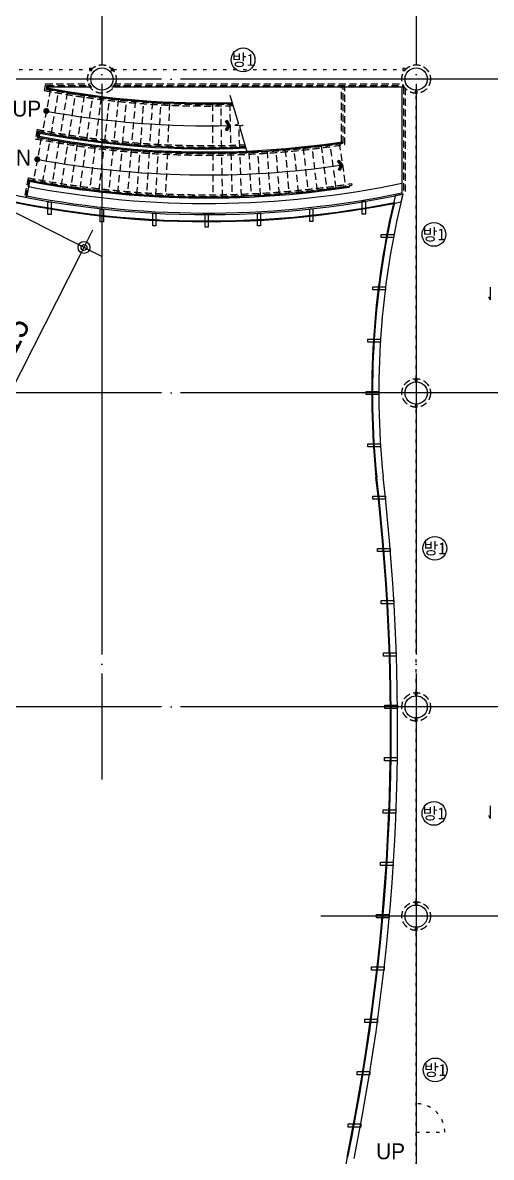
# Model space of a CAD drawing. Header units: metres. Extents: x 630750 to 860239, y 578133 to 726633.
# Drawn here: x 735510 to 750270, y 635205 to 670988 of the extents above; entities that cross this region are included whole.
import ezdxf
from ezdxf.enums import TextEntityAlignment as Align

# ---------------------------------------------------------------- set-up
doc = ezdxf.new("R2010")
doc.units = ezdxf.units.M
doc.header["$LTSCALE"] = 300
for name, pattern in [('CEN', [62, 60, -1, 0, -1]), ('HID1', [0.375, 0.25, -0.125]), ('HIDDEN-1', [1.4, 0.35, -0.7, 0.35])]:
    doc.linetypes.add(name, pattern=pattern)
doc.layers.get('Defpoints').update_dxf_attribs({"color": 8})
for name, color, linetype in [('A-CEN-1', 1, 'Continuous'), ('A-CON', 2, 'Continuous'), ('A-DIM', 7, 'Continuous'), ('A-MULL', 7, 'Continuous'), ('A-STAIR', 4, 'Continuous'), ('A-SYM1', 7, 'Continuous'), ('A-TXT-S', 3, 'Continuous'), ('A-WIN-GLASS', 4, 'Continuous'), ('DIM', 7, 'Continuous'), ('ELE9', 9, 'Continuous'), ('fire shutter', 2, 'Continuous'), ('INT', 117, 'Continuous'), ('KUK-DOOR', 4, 'Continuous'), ('블럭', 7, 'Continuous')]:
    doc.layers.add(name, color=color, linetype=linetype)
doc.styles.add('TEXT', font='')
doc.styles.add('TEXT(돋음)', font='')
doc.styles.add('돋움', font='')
doc.styles.get('TEXT').set_extended_font_data('DotumChe')
doc.styles.get('TEXT(돋음)').set_extended_font_data('Dotum')
doc.styles.get('돋움').set_extended_font_data('Dotum')
doc.dimstyles.new('DIM250', dxfattribs={"dimscale": 250, "dimtxt": 3, "dimasz": 1, "dimexe": 2, "dimexo": 3, "dimgap": 1, "dimtad": 1, "dimdec": 0, "dimzin": 0, "dimdsep": 46, "dimlunit": 6, "dimtxsty": 'TEXT(돋음)', "dimblk": 'Z_DOT', "dimcen": 2.5, "dimdle": 2, "dimclrd": 256, "dimclre": 256, "dimclrt": 3, "dimadec": 0, "dimazin": 0, "dimtfac": 1, "dimtdec": 0, "dimtix": 1, "dimtmove": 2, "dimatfit": 3, "dimldrblk": 'Z_DOT', "dimfxl": 1, "dimtolj": 1, "dimtzin": 0, "dimarcsym": 0})

# ---------------------------------------------------------------- blocks, each defined once
blk = doc.blocks.new('Z_DOT')
at = {"layer": 'DIM', "color": 7}
for p, q in [((0, -2.5), (0, 2.5)), ((-2.5, 0), (2.5, 0))]:
    blk.add_line(p, q, dxfattribs=at)
for radius in [0.75, 0.375]:
    blk.add_circle((0, 0), radius, dxfattribs=at)
blk = doc.blocks.new('*D40')
at = {"layer": 'A-DIM', "lineweight": -2, "transparency": 16777216}
for p, q in [((734921, 665177), (737886, 663673)), ((733792, 656706), (737327, 663676)), ((731160, 657761), (734125, 656257))]:
    blk.add_line(p, q, dxfattribs=at)
at = {"layer": 'Defpoints', "color": 0, "transparency": 16777216}
for p in [(734252, 665516), (737440, 663899), (730491, 658100)]:
    blk.add_point(p, dxfattribs=at)
at = {"layer": 'A-DIM', "lineweight": -2, "transparency": 16777216, "xscale": 250, "yscale": 250, "zscale": 250}
for p, rotation in [((737440, 663899), 63.10754059768689), ((733679, 656483), 243.1075405976869)]:
    blk.add_blockref('Z_DOT', p, dxfattribs=dict(at, rotation=rotation))
at = {"layer": 'A-DIM', "color": 3, "transparency": 16777216, "insert": (734937, 660507), "char_height": 750, "attachment_point": 5, "rotation": 63.1075, "style": 'TEXT(돋음)'}
blk.add_mtext('\\A1;8,315', dxfattribs=at)

msp = doc.modelspace()

# ---------------------------------------------------------------- hatches: boundary and pattern name
at = {"layer": 'A-SYM1'}
h = msp.add_hatch(color=7, dxfattribs=at)
edge = h.paths.add_edge_path()
edge.add_arc((736252.9, 668202.7), 96, 360, 540)
edge.add_arc((736252.9, 668202.7), 96, 540, 720)
for points in [[(741947.8, 667579.9), (741901.6, 667606.6), (741981.6, 667745.1), (741901.6, 667883.7), (741947.8, 667910.4), (742043.2, 667745.1)], [(745509.9, 666324.8), (745460.5, 666344.9), (745520.8, 666493.1), (745422.5, 666619.4), (745464.6, 666652.2), (745581.8, 666501.6)]]:
    msp.add_hatch(color=7, dxfattribs=at).paths.add_polyline_path(points)
h = msp.add_hatch(color=7, dxfattribs=at)
edge = h.paths.add_edge_path()
edge.add_arc((735968.4, 666679), 96, 360, 540)
edge.add_arc((735968.4, 666679), 96, 540, 720)

# ---------------------------------------------------------------- linework, layer by layer
at = {"elevation": 0}
for points in [[(736403.8, 664937.5), (736303.8, 664937.5), (736303.8, 665337.5), (736403.8, 665337.5)], [(746304, 664954.1), (746204, 664954.1), (746204, 665354.1), (746304, 665354.1)], [(738053.8, 664711), (737953.8, 664711), (737953.8, 665111), (738053.8, 665111)], [(739704, 664577), (739604, 664577), (739604, 664977), (739704, 664977)], [(741353.8, 664534.3), (741253.8, 664534.3), (741253.8, 664934.3), (741353.8, 664934.3)], [(743003, 664582.4), (742903, 664582.4), (742903, 664982.4), (743003, 664982.4)], [(744652.3, 664721.8), (744552.3, 664721.8), (744552.3, 665121.8), (744652.3, 665121.8)], [(746798.1, 664211.3), (746798.1, 664311.3), (747198.1, 664311.3), (747198.1, 664211.3)], [(746536, 662560.2), (746536, 662660.2), (746936, 662660.2), (746936, 662560.2)], [(746380.2, 660910.3), (746380.2, 661010.3), (746780.2, 661010.3), (746780.2, 660910.3)], [(746328.4, 659260.2), (746328.4, 659360.2), (746728.4, 659360.2), (746728.4, 659260.2)], [(746380.2, 657610.2), (746380.2, 657710.2), (746780.2, 657710.2), (746780.2, 657610.2)], [(746534.9, 655959.9), (746534.9, 656059.9), (746934.9, 656059.9), (746934.9, 655959.9)], [(746689.7, 654310.2), (746689.7, 654410.2), (747089.7, 654410.2), (747089.7, 654310.2)], [(746801.1, 652660.2), (746801.1, 652760.2), (747201.1, 652760.2), (747201.1, 652660.2)], [(746876.7, 651010.2), (746876.7, 651110.2), (747276.7, 651110.2), (747276.7, 651010.2)], [(746917.6, 649360.2), (746917.6, 649460.2), (747317.6, 649460.2), (747317.6, 649360.2)], [(746907.6, 647710.2), (746907.6, 647810.2), (747307.6, 647810.2), (747307.6, 647710.2)], [(746864.9, 646060.2), (746864.9, 646160.2), (747264.9, 646160.2), (747264.9, 646060.2)], [(746782.7, 644410.2), (746782.7, 644510.2), (747182.7, 644510.2), (747182.7, 644410.2)], [(746656, 642760.2), (746656, 642860.2), (747056, 642860.2), (747056, 642760.2)], [(746495.5, 641110.2), (746495.5, 641210.2), (746895.5, 641210.2), (746895.5, 641110.2)], [(746288, 639460.2), (746288, 639560.2), (746688, 639560.2), (746688, 639460.2)], [(746041.1, 637810.2), (746041.1, 637910.2), (746441.1, 637910.2), (746441.1, 637810.2)], [(745762.4, 636160.2), (745762.4, 636260.2), (746162.4, 636260.2), (746162.4, 636160.2)]]:
    msp.add_lwpolyline(points, close=True, dxfattribs=at)
at = {"layer": 'A-CEN-1', "linetype": 'CEN'}
for p, q in [((738004.4, 706258.8, 0), (738004.4, 647116.3, 0)), ((747904.4, 706258.8, 0), (747904.4, 599969.6, 0)), ((795684.4, 669210.2, 0), (657202.6, 669210.2, 0)), ((795684.4, 659310.2, 0), (657202.6, 659310.2, 0)), ((795684.4, 649410.2, 0), (657202.6, 649410.2, 0)), ((795684.4, 642810.2, 0), (744904.6, 642810.2, 0))]:
    msp.add_line(p, q, dxfattribs=at)
at = {"layer": 'A-CON'}
for centre in [(738004.4, 669210.2, 0), (747904.4, 669210.2, 0), (747904.4, 659310.2, 0), (747904.4, 649410.2, 0), (747904.4, 642810.2, 0)]:
    msp.add_circle(centre, 350, dxfattribs=at)
at = {"layer": 'A-MULL'}
for p, q in [((747492.3, 665582.2, 0), (747247.3, 665529.9, 0)), ((747429.9, 665339.6, 0), (747492.3, 665582.2, 0)), ((747247.3, 665529.9, 0), (747186.2, 665288.6, 0)), ((747186.2, 665288.6, 0), (747429.9, 665339.6, 0))]:
    msp.add_line(p, q, dxfattribs=at)
at = {"layer": 'A-STAIR'}
for p, q in [((736277.9, 668935.8, 0), (736272, 668904.4, 0)), ((736017.6, 667541.9, 0), (735987.5, 667380.7, 0)), ((736043.2, 667504.5, 0), (736024.8, 667406.2, 0)), ((745583.9, 667235.1, 0), (745588.6, 667203.4, 0)), ((735733.2, 666018.2, 0), (735631.9, 665475.8, 0)), ((745792.5, 665832.5, 0), (745797.2, 665800.9, 0))]:
    msp.add_line(p, q, dxfattribs=at)
for radius, start, end in [(26832, 259.19005, 271.70308), (26800, 259.18977, 271.70308), (28382, 259.20288, 278.68188), (28218, 259.20159, 272.50496), (28350, 259.2673, 278.68213), (28250, 259.26674, 272.50496), (29800, 259.21344, 278.67131), (29768, 259.21322, 278.67154)]:
    msp.add_arc((741304.4, 695260.2, 0), radius, start, end, dxfattribs=at)
at = {"layer": 'A-SYM1', "color": 7, "elevation": 0}
msp.add_lwpolyline([(742029.7, 668705.3), (742306.5, 667798.9), (742195.1, 667749.6), (742445.3, 667758.3), (742333.9, 667709.1), (742584.4, 666888.6)], dxfattribs=at)
for points in [[(741901.6, 667606.6), (741981.6, 667745.1), (741901.6, 667883.7), (741947.8, 667910.4), (742043.2, 667745.1), (741947.8, 667579.9)], [(745460.5, 666344.9), (745520.8, 666493.1), (745422.5, 666619.4), (745464.6, 666652.2), (745581.8, 666501.6), (745509.9, 666324.8)]]:
    msp.add_lwpolyline(points, close=True, dxfattribs=at)
at = {"layer": 'A-SYM1', "color": 7}
for radius, end in [(27525, 271.53815), (29075, 278.45981)]:
    msp.add_arc((741304.4, 695260.2, 0), radius, 259.42494, end, dxfattribs=at)
at = {"layer": 'A-WIN-GLASS'}
for p, q in [((736262.1, 668960.2, 0), (737692.1, 668960.2, 0)), ((738316.6, 668960.2, 0), (747530.2, 668960.2, 0)), ((747454.4, 668960.2, 0), (747454.4, 665574.1, 0))]:
    msp.add_line(p, q, dxfattribs=at)
at = {"layer": 'A-WIN-GLASS', "color": 9}
for centre, radius, start, end in [((741304.4, 694910.2, 0), 29976, 253.08917, 281.89987), ((773054.4, 659310.2, 0), 26326, 166.22559, 185.75484), ((679160, 648774.2, 0), 68160, 348.48347, 6.652587)]:
    msp.add_arc(centre, radius, start, end, dxfattribs=at)
at = {"layer": 'A-WIN-GLASS'}
for centre, radius, start, end in [((741302.3, 694939.5, 0), 30229.1, 253.59586, 281.22403), ((741304.4, 694910.2, 0), 30176, 253.57681, 281.30142), ((773054.4, 659310.2, 0), 26550, 166.98698, 185.75823), ((773054.4, 659310.2, 0), 26526, 166.9067, 185.75823), ((679160, 648774.2, 0), 67936, 348.482243, 6.653905), ((679160, 648774.2, 0), 67960, 348.482243, 6.653905), ((775404.4, 629610.2, 0), 30200, 169.3162, 196.13454)]:
    msp.add_arc(centre, radius, start, end, dxfattribs=at)
at = {"layer": 'ELE9', "color": 9}
for radius, start, end in [(29626, 259.08794, 281.98103), (29926, 259.09132, 281.85917)]:
    msp.add_arc((741304.4, 694910.2, 0), radius, start, end, dxfattribs=at)
at = {"layer": 'fire shutter', "color": 2, "linetype": 'HIDDEN-1'}
for points in [[(728464.4, 669510.2), (737618.9, 669510.2)], [(738364.4, 669510.2), (747364.4, 669510.2)]]:
    msp.add_lwpolyline(points, dxfattribs=at)
at = {"layer": 'fire shutter'}
for points in [[(737688.9, 669480.2), (737688.9, 669540.2), (737618.9, 669540.2), (737618.9, 669480.2)], [(738364.4, 669480.2), (738364.4, 669540.2), (738294.4, 669540.2), (738294.4, 669480.2)]]:
    msp.add_lwpolyline(points, close=True, dxfattribs=at)
at = {"layer": 'fire shutter', "elevation": 0}
for points in [[(747553.6, 669480.2), (747553.6, 669540.2), (747483.6, 669540.2), (747483.6, 669480.2)], [(747934.4, 668830.2), (747874.4, 668830.2), (747874.4, 668760.2), (747934.4, 668760.2)], [(747934.4, 659760.2), (747874.4, 659760.2), (747874.4, 659690.2), (747934.4, 659690.2)], [(747934.4, 658930.2), (747874.4, 658930.2), (747874.4, 658860.2), (747934.4, 658860.2)], [(747934.4, 649860.2), (747874.4, 649860.2), (747874.4, 649790.2), (747934.4, 649790.2)], [(747934.4, 649030.2), (747874.4, 649030.2), (747874.4, 648960.2), (747934.4, 648960.2)], [(747934.4, 643260.2), (747874.4, 643260.2), (747874.4, 643190.2), (747934.4, 643190.2)], [(747934.4, 642430.2), (747874.4, 642430.2), (747874.4, 642360.2), (747934.4, 642360.2)]]:
    msp.add_lwpolyline(points, close=True, dxfattribs=at)
at = {"layer": 'fire shutter', "color": 2, "linetype": 'HIDDEN-1', "elevation": 0}
for points in [[(747904.4, 659760.2), (747904.4, 668760.2)], [(747904.4, 649860.2), (747904.4, 658860.2)], [(747904.4, 643260.2), (747904.4, 648960.2)], [(747904.4, 633360.2), (747904.4, 642360.2)]]:
    msp.add_lwpolyline(points, dxfattribs=at)
msp.add_lwpolyline([(747904.4, 635996.7), (748804.4, 635996.7, 0.4142136), (747904.4, 636896.7, 1)], format="xyb", dxfattribs=at)
at = {"layer": 'INT', "linetype": 'HID1', "ltscale": 3}
for p, q in [((736380.1, 668884, 0), (736125.7, 667521.5, 0)), ((736229.9, 669060.2, 0), (736190.8, 668850.7, 0)), ((736229.9, 669060.2, 0), (737633.6, 669060.2, 0)), ((736271.4, 669010.2, 0), (736249, 668890.4, 0)), ((736271.4, 669010.2, 0), (737658, 669010.2, 0)), ((736405.2, 667470.8, 0), (736645.9, 668835.7, 0)), ((738350.8, 669010.2, 0), (747501.3, 669010.2, 0)), ((738375.2, 669060.2, 0), (747480.1, 669060.2, 0)), ((745554.4, 667230.6, 0), (745554.4, 668960.2, 0)), ((745604.4, 667187.6, 0), (745604.4, 668960.2, 0)), ((745654.4, 667144.8, 0), (745654.4, 668960.2, 0)), ((747504.4, 668960.2, 0), (747504.4, 665584.4, 0)), ((747554.4, 668927.4, 0), (747554.4, 665589.8, 0)), ((736912.1, 668790.2, 0), (736685.2, 667422.9, 0)), ((736965.7, 667377.8, 0), (737178.8, 668747.3, 0)), ((737445.9, 668707.1, 0), (737246.6, 667335.5, 0)), ((737527.9, 667296.1, 0), (737713.4, 668669.6, 0)), ((737981.3, 668634.8, 0), (737809.6, 667259.5, 0)), ((738091.7, 667225.7, 0), (738249.5, 668602.7, 0)), ((738518, 668573.3, 0), (738374.1, 667194.8, 0)), ((738656.8, 667166.7, 0), (738786.8, 668546.6, 0)), ((739055.9, 668522.6, 0), (738939.7, 667141.5, 0)), ((739222.9, 667119.1, 0), (739325.2, 668501.3, 0)), ((739594.6, 668482.8, 0), (739506.3, 667099.6, 0)), ((739789.9, 667082.9, 0), (739864.3, 668466.9, 0)), ((740134.1, 668453.8, 0), (740073.6, 667069.1, 0)), ((742024.6, 668437.9, 0), (742061.8, 667052.4, 0)), ((741484.5, 668428.8, 0), (741493.8, 667042.9, 0)), ((741777.8, 667046.2, 0), (741754.6, 668432, 0)), ((742345.8, 667061.4, 0), (742320.2, 667754, 0)), ((735961.4, 667621.9, 0), (735906.3, 667327, 0)), ((736001.3, 667563.3, 0), (735964.6, 667366.7, 0)), ((736095.6, 667360.3, 0), (735841.3, 665997.8, 0)), ((736136.1, 665944.3, 0), (736376.8, 667309.3, 0)), ((736658.4, 667261.1, 0), (736431.5, 665893.8, 0)), ((736727.4, 665846.2, 0), (736940.5, 667215.7, 0)), ((737223, 667173.2, 0), (737023.7, 665801.6, 0)), ((737320.5, 665760, 0), (737506, 667133.5, 0)), ((737789.3, 667096.7, 0), (737617.7, 665721.4, 0)), ((737915.2, 665685.8, 0), (738073, 667062.8, 0)), ((738357.1, 667031.7, 0), (738213.1, 665653.2, 0)), ((738511.3, 665623.5, 0), (738641.4, 667003.4, 0)), ((744196.7, 665633.1, 0), (744062, 667012.5, 0)), ((744346.3, 667041.7, 0), (744494.8, 665663.7, 0)), ((744792.6, 665697.3, 0), (744630.2, 667073.8, 0)), ((744913.8, 667108.7, 0), (745090, 665733.9, 0)), ((745387.1, 665773.5, 0), (745197, 667146.4, 0)), ((745479.8, 667187, 0), (745683.7, 665816.1, 0)), ((738926, 666978.1, 0), (738809.8, 665596.9, 0)), ((739108.6, 665573.3, 0), (739210.8, 666955.5, 0)), ((739495.9, 666935.9, 0), (739407.6, 665552.7, 0)), ((739706.7, 665535.1, 0), (739781.1, 666919.1, 0)), ((740066.5, 666905.2, 0), (740006, 665520.6, 0)), ((741494.9, 666878.9, 0), (741504.2, 665492.9, 0)), ((741803.8, 665496.4, 0), (741780.6, 666882.2, 0)), ((742066.2, 666888.5, 0), (742103.4, 665503, 0)), ((742403, 665512.5, 0), (742351.8, 666897.6, 0)), ((742637.3, 666909.5, 0), (742702.4, 665525.1, 0)), ((743001.6, 665540.6, 0), (742922.6, 666924.4, 0)), ((743207.8, 666942.1, 0), (743300.7, 665559.2, 0)), ((743599.6, 665580.8, 0), (743492.8, 666962.7, 0)), ((743777.5, 666986.2, 0), (743898.3, 665605.5, 0)), ((735676.9, 666098.2, 0), (735563.2, 665489.2, 0)), ((735716.8, 666039.7, 0), (735612.3, 665479.6, 0)), ((745871.4, 665913.5, 0), (745878.8, 665864, 0))]:
    msp.add_line(p, q, dxfattribs=at)
for centre in [(738004.4, 669210.2, 0), (747904.4, 669210.2, 0), (747904.4, 659310.2, 0), (747904.4, 649410.2, 0), (747904.4, 642810.2, 0)]:
    msp.add_circle(centre, 450, dxfattribs=at)
for radius, start, end in [(26900, 259.04154, 271.76126), (26850, 259.14753, 271.73223), (28150, 259.05857, 272.4524), (28400, 259.16267, 278.70856), (28200, 259.16081, 272.47873), (28450, 259.06243, 278.79501), (29700, 259.07769, 278.84565), (29750, 259.17457, 278.845)]:
    msp.add_arc((741304.4, 695260.2, 0), radius, start, end, dxfattribs=at)
at = {"layer": 'KUK-DOOR', "color": 1, "ltscale": 30, "elevation": 0}
for points in [[(750235.5, 662646.6), (750235.5, 662247.1), (750189.8, 662329.1), (750235.5, 662329.1)], [(750235.5, 646286.7), (750235.5, 645887.1), (750189.8, 645969.1), (750235.5, 645969.1)]]:
    msp.add_lwpolyline(points, dxfattribs=at)
at = {"layer": '블럭', "color": 1}
for centre in [(742451.5, 669815.4, 0), (748465.2, 664310.2, 0), (748491.2, 654410.2, 0), (748465.2, 646051.3, 0), (748502, 637960.2, 0)]:
    msp.add_circle(centre, 375, dxfattribs=at)

# ---------------------------------------------------------------- texts
at = {"layer": 'A-TXT-S', "color": 3, "style": '돋움'}
for s, p in [('UP', (735182.2, 668027.8)), ('DN', (734825.6, 666483.9)), ('UP', (746643.9, 635142.6))]:
    msp.add_text(s, height=500, dxfattribs=at).set_placement(p)
at = {"layer": '블럭', "style": 'TEXT'}
for p in [(742451.5, 669815.4, 0), (748465.2, 664310.2, 0), (748491.2, 654410.2, 0), (748465.2, 646051.3, 0), (748502, 637960.2, 0)]:
    msp.add_text('방1', height=375, dxfattribs=at).set_placement(p, align=Align.MIDDLE_CENTER)

# ---------------------------------------------------------------- dimensions: what is measured, and where the dimension line sits
at = {"layer": 'A-DIM'}
dim = msp.add_aligned_dim(p1=(730490.743, 658099.9483, 0), p2=(734251.9786, 665516.1674, 0), distance=-3574.8193, dimstyle='DIM250', dxfattribs=at)
dim.commit()
dim.dimension.update_dxf_attribs({"geometry": '*D40', "text_midpoint": (734937.2854, 660506.7146, 0)})

doc.saveas('drawing.dxf')
